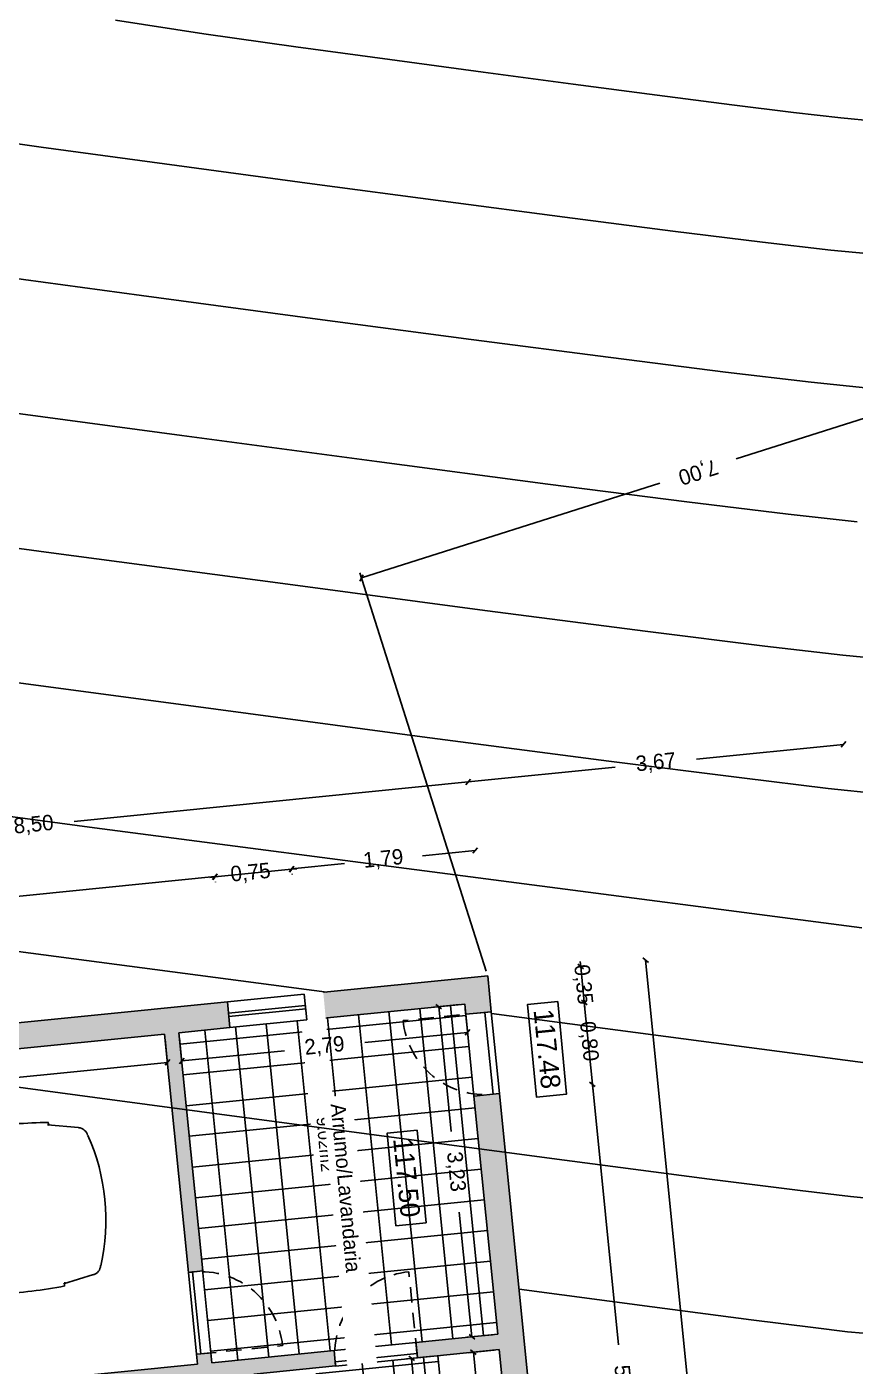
# Model space of a CAD drawing. Extents: x -85466713 to -87592, y -94413748 to -55832.
# Drawn here: x -196611.64 to -196603.58, y -55921.48 to -55908.45 of the extents above; entities that cross this region are included whole.
import ezdxf

# ---------------------------------------------------------------- set-up
doc = ezdxf.new("R2010")
doc.units = 0
doc.header["$MEASUREMENT"] = 0
doc.header["$PDMODE"] = 34
doc.header["$PDSIZE"] = 0.05
doc.linetypes.add('DASHED', pattern=[70, 50, -20])
for name, color, linetype in [('0_PROP.aux', 6, 'Continuous'), ('0_PROP.aux.cotas', 30, 'Continuous'), ('0_pROP.aux.legenda', 7, 'Continuous'), ('0_PROP.corte', 10, 'Continuous'), ('0_PROP.corte.vaos', 160, 'Continuous'), ('0_PROP.mob', 19, 'Continuous'), ('0_PROP.trama', 251, 'Continuous'), ('0_PROP.vista3', 254, 'Continuous'), ('0_PROPfinal', 4, 'Continuous'), ('CV', 8, 'Continuous'), ('CVD', 6, 'Continuous')]:
    doc.layers.add(name, color=color, linetype=linetype)
doc.styles.add('creativespace', font='GOTHIC.TTF')
doc.dimstyles.new('creativespace', dxfattribs={"dimtxt": 0.15, "dimasz": 0.05, "dimexe": 0.05, "dimexo": 0.05, "dimgap": 0.2, "dimtad": 0, "dimtoh": 1, "dimzin": 1, "dimtxsty": 'creativespace', "dimblk": 'OBLIQUE', "dimcen": 0, "dimclrd": 251, "dimclre": 256, "dimclrt": 30, "dimazin": 3, "dimtfac": 1, "dimtmove": 0, "dimatfit": 3, "dimldrblk": 'OBLIQUE', "dimfxl": 1, "dimlwd": -1, "dimlwe": -1, "dimarcsym": 0})

# ---------------------------------------------------------------- blocks, each defined once
blk = doc.blocks.new('_Oblique')
at = {"color": 0, "linetype": 'ByBlock', "lineweight": -2}
blk.add_line((-0.5, -0.5), (0.5, 0.5), dxfattribs=at)
blk = doc.blocks.new('*D97')
at = {"layer": '0_PROP.aux.cotas', "transparency": 16777216}
for p, q in [((-87795.462, -65578.082), (-87795.632, -65578.27)), ((-87793.069, -65580.248), (-87793.239, -65580.435))]:
    blk.add_line(p, q, dxfattribs=at)
at = {"layer": '0_PROP.aux.cotas', "color": 251, "transparency": 16777216}
for p, q in [((-87795.598, -65578.233), (-87794.695, -65579.051)), ((-87793.205, -65580.398), (-87794.109, -65579.581))]:
    blk.add_line(p, q, dxfattribs=at)
at = {"layer": 'DEFPOINTS', "color": 0, "transparency": 16777216}
for p in [(-87795.428, -65578.045), (-87793.035, -65580.21), (-87793.205, -65580.398)]:
    blk.add_point(p, dxfattribs=at)
at = {"layer": '0_PROP.aux.cotas', "color": 251, "transparency": 16777216, "xscale": 0.05, "yscale": 0.05, "zscale": 0.05}
for p, rotation in [((-87795.598, -65578.233), 137.856957847918), ((-87793.205, -65580.398), 317.856957847918)]:
    blk.add_blockref('_Oblique', p, dxfattribs=dict(at, rotation=rotation))
at = {"layer": '0_PROP.aux.cotas', "color": 30, "transparency": 16777216, "insert": (-87794.402, -65579.316), "char_height": 0.15, "attachment_point": 5, "rotation": 317.857, "style": 'creativespace'}
blk.add_mtext('3,23', dxfattribs=at)
blk = doc.blocks.new('*D98')
at = {"layer": '0_PROP.aux.cotas', "transparency": 16777216}
for p, q in [((-87792.958, -65580.348), (-87793.128, -65580.536)), ((-87787.654, -65585.147), (-87787.824, -65585.335))]:
    blk.add_line(p, q, dxfattribs=at)
at = {"layer": '0_PROP.aux.cotas', "color": 251, "transparency": 16777216}
for p, q in [((-87793.094, -65580.499), (-87790.732, -65582.637)), ((-87787.791, -65585.298), (-87790.153, -65583.161))]:
    blk.add_line(p, q, dxfattribs=at)
at = {"layer": 'DEFPOINTS', "color": 0, "transparency": 16777216}
for p in [(-87792.924, -65580.311), (-87787.621, -65585.11), (-87787.791, -65585.298)]:
    blk.add_point(p, dxfattribs=at)
at = {"layer": '0_PROP.aux.cotas', "color": 251, "transparency": 16777216, "xscale": 0.05, "yscale": 0.05, "zscale": 0.05}
for p, rotation in [((-87793.094, -65580.499), 137.856957847918), ((-87787.791, -65585.298), 317.856957847918)]:
    blk.add_blockref('_Oblique', p, dxfattribs=dict(at, rotation=rotation))
at = {"layer": '0_PROP.aux.cotas', "color": 30, "transparency": 16777216, "insert": (-87790.443, -65582.899), "char_height": 0.15, "attachment_point": 5, "rotation": 317.857, "style": 'creativespace'}
blk.add_mtext('7,15', dxfattribs=at)
blk = doc.blocks.new('*D101')
at = {"layer": '0_PROP.aux.cotas', "transparency": 16777216}
for p, q in [((-87795.391, -65578.079), (-87795.186, -65578.264)), ((-87797.266, -65580.151), (-87797.061, -65580.336))]:
    blk.add_line(p, q, dxfattribs=at)
at = {"layer": '0_PROP.aux.cotas', "color": 251, "transparency": 16777216}
for p, q in [((-87795.223, -65578.231), (-87795.897, -65578.975)), ((-87797.098, -65580.303), (-87796.424, -65579.558))]:
    blk.add_line(p, q, dxfattribs=at)
at = {"layer": 'DEFPOINTS', "color": 0, "transparency": 16777216}
for p in [(-87795.428, -65578.045), (-87797.303, -65580.117), (-87797.098, -65580.303)]:
    blk.add_point(p, dxfattribs=at)
at = {"layer": '0_PROP.aux.cotas', "color": 251, "transparency": 16777216, "xscale": 0.05, "yscale": 0.05, "zscale": 0.05}
for p, rotation in [((-87795.223, -65578.231), 47.85695784791795), ((-87797.098, -65580.303), 227.856957847918)]:
    blk.add_blockref('_Oblique', p, dxfattribs=dict(at, rotation=rotation))
at = {"layer": '0_PROP.aux.cotas', "color": 30, "transparency": 16777216, "insert": (-87796.161, -65579.267), "char_height": 0.15, "attachment_point": 5, "rotation": 47.857, "style": 'creativespace'}
blk.add_mtext('2,79', dxfattribs=at)
blk = doc.blocks.new('*D102')
at = {"layer": '0_PROP.aux.cotas', "transparency": 16777216}
for p, q in [((-87797.36, -65580.255), (-87797.155, -65580.44)), ((-87800.759, -65584.01), (-87800.554, -65584.196))]:
    blk.add_line(p, q, dxfattribs=at)
at = {"layer": '0_PROP.aux.cotas', "color": 251, "transparency": 16777216}
for p, q in [((-87797.192, -65580.407), (-87798.626, -65581.991)), ((-87800.591, -65584.162), (-87799.157, -65582.578))]:
    blk.add_line(p, q, dxfattribs=at)
at = {"layer": 'DEFPOINTS', "color": 0, "transparency": 16777216}
for p in [(-87797.397, -65580.221), (-87800.796, -65583.977), (-87800.591, -65584.162)]:
    blk.add_point(p, dxfattribs=at)
at = {"layer": '0_PROP.aux.cotas', "color": 251, "transparency": 16777216, "xscale": 0.05, "yscale": 0.05, "zscale": 0.05}
for p, rotation in [((-87797.192, -65580.407), 47.85695784791795), ((-87800.591, -65584.162), 227.856957847918)]:
    blk.add_blockref('_Oblique', p, dxfattribs=dict(at, rotation=rotation))
at = {"layer": '0_PROP.aux.cotas', "color": 30, "transparency": 16777216, "insert": (-87798.892, -65582.284), "char_height": 0.15, "attachment_point": 5, "rotation": 47.857, "style": 'creativespace'}
blk.add_mtext('5,07', dxfattribs=at)
blk = doc.blocks.new('*D110')
at = {"layer": '0_PROP.aux.cotas', "transparency": 16777216}
for p, q in [((-87794.591, -65582.228), (-87794.269, -65582.52)), ((-87798.255, -65586.276), (-87797.933, -65586.568))]:
    blk.add_line(p, q, dxfattribs=at)
at = {"layer": '0_PROP.aux.cotas', "color": 251, "transparency": 16777216}
for p, q in [((-87794.306, -65582.486), (-87795.874, -65584.218)), ((-87797.97, -65586.534), (-87796.402, -65584.802))]:
    blk.add_line(p, q, dxfattribs=at)
at = {"layer": 'DEFPOINTS', "color": 0, "transparency": 16777216}
for p in [(-87794.629, -65582.194), (-87798.292, -65586.243), (-87797.97, -65586.534)]:
    blk.add_point(p, dxfattribs=at)
at = {"layer": '0_PROP.aux.cotas', "color": 251, "transparency": 16777216, "xscale": 0.05, "yscale": 0.05, "zscale": 0.05}
for p, rotation in [((-87794.306, -65582.486), 47.85695784791795), ((-87797.97, -65586.534), 227.856957847918)]:
    blk.add_blockref('_Oblique', p, dxfattribs=dict(at, rotation=rotation))
at = {"layer": '0_PROP.aux.cotas', "color": 30, "transparency": 16777216, "insert": (-87796.138, -65584.51), "char_height": 0.15, "attachment_point": 5, "rotation": 47.857, "style": 'creativespace'}
blk.add_mtext('5,46', dxfattribs=at)
blk = doc.blocks.new('*D115')
at = {"layer": '0_PROP.aux.cotas', "transparency": 16777216}
for p, q in [((-87793.36, -65580.793), (-87793.533, -65580.984)), ((-87789.837, -65583.982), (-87790.009, -65584.173))]:
    blk.add_line(p, q, dxfattribs=at)
at = {"layer": '0_PROP.aux.cotas', "color": 251, "transparency": 16777216}
for p, q in [((-87793.5, -65580.947), (-87792.031, -65582.276)), ((-87789.976, -65584.136), (-87791.445, -65582.807))]:
    blk.add_line(p, q, dxfattribs=at)
at = {"layer": 'DEFPOINTS', "color": 0, "transparency": 16777216}
for p in [(-87793.327, -65580.756), (-87793.5, -65580.947), (-87789.803, -65583.945)]:
    blk.add_point(p, dxfattribs=at)
at = {"layer": '0_PROP.aux.cotas', "color": 251, "transparency": 16777216, "xscale": 0.05, "yscale": 0.05, "zscale": 0.05}
for p, rotation in [((-87793.5, -65580.947), 137.856957847918), ((-87789.976, -65584.136), 317.856957847918)]:
    blk.add_blockref('_Oblique', p, dxfattribs=dict(at, rotation=rotation))
at = {"layer": '0_PROP.aux.cotas', "color": 30, "transparency": 16777216, "insert": (-87791.738, -65582.542), "char_height": 0.15, "attachment_point": 5, "rotation": 317.857, "style": 'creativespace'}
blk.add_mtext('4,75', dxfattribs=at)
blk = doc.blocks.new('*D143')
at = {"layer": '0_PROP.aux.cotas', "color": 251, "transparency": 16777216}
for p, q in [((-87796.852, -65576.42), (-87799.438, -65579.278)), ((-87802.555, -65582.722), (-87799.969, -65579.864))]:
    blk.add_line(p, q, dxfattribs=at)
at = {"layer": 'DEFPOINTS', "color": 0, "transparency": 16777216}
for p in [(-87796.852, -65576.42), (-87802.555, -65582.722), (-87802.555, -65582.722)]:
    blk.add_point(p, dxfattribs=at)
at = {"layer": '0_PROP.aux.cotas', "color": 251, "transparency": 16777216, "xscale": 0.05, "yscale": 0.05, "zscale": 0.05}
for p, rotation in [((-87796.852, -65576.42), 47.85695784791795), ((-87802.555, -65582.722), 227.856957847918)]:
    blk.add_blockref('_Oblique', p, dxfattribs=dict(at, rotation=rotation))
at = {"layer": '0_PROP.aux.cotas', "color": 30, "transparency": 16777216, "insert": (-87799.703, -65579.571), "char_height": 0.15, "attachment_point": 5, "rotation": 47.857, "style": 'creativespace'}
blk.add_mtext('8,50', dxfattribs=at)
blk = doc.blocks.new('*D144')
at = {"layer": '0_PROP.aux.cotas', "color": 251, "transparency": 16777216}
for p, q in [((-87797.556, -65578.203), (-87797.522, -65578.166)), ((-87798.059, -65578.759), (-87797.556, -65578.203)), ((-87798.059, -65578.759), (-87798.092, -65578.796))]:
    blk.add_line(p, q, dxfattribs=at)
at = {"layer": '0_PROP.aux.cotas', "transparency": 16777216}
for p, q in [((-87797.522, -65578.234), (-87797.519, -65578.237)), ((-87798.025, -65578.79), (-87798.022, -65578.793))]:
    blk.add_line(p, q, dxfattribs=at)
at = {"layer": 'DEFPOINTS', "color": 0, "transparency": 16777216}
for p in [(-87797.559, -65578.2), (-87797.556, -65578.203), (-87798.062, -65578.756)]:
    blk.add_point(p, dxfattribs=at)
at = {"layer": '0_PROP.aux.cotas', "color": 251, "transparency": 16777216, "xscale": 0.05, "yscale": 0.05, "zscale": 0.05}
for p, rotation in [((-87797.556, -65578.203), 227.856957847918), ((-87798.059, -65578.759), 47.85695784791795)]:
    blk.add_blockref('_Oblique', p, dxfattribs=dict(at, rotation=rotation))
at = {"layer": '0_PROP.aux.cotas', "color": 30, "transparency": 16777216, "insert": (-87797.825, -65578.501), "char_height": 0.15, "attachment_point": 5, "rotation": 47.857, "style": 'creativespace'}
blk.add_mtext('0,75', dxfattribs=at)
blk = doc.blocks.new('*D145')
at = {"layer": '0_PROP.aux.cotas', "color": 251, "transparency": 16777216}
for p, q in [((-87796.355, -65576.87), (-87796.701, -65577.252)), ((-87797.559, -65578.2), (-87797.212, -65577.818))]:
    blk.add_line(p, q, dxfattribs=at)
at = {"layer": 'DEFPOINTS', "color": 0, "transparency": 16777216}
for p in [(-87796.355, -65576.87), (-87796.355, -65576.87), (-87797.559, -65578.2)]:
    blk.add_point(p, dxfattribs=at)
at = {"layer": '0_PROP.aux.cotas', "color": 251, "transparency": 16777216, "xscale": 0.05, "yscale": 0.05, "zscale": 0.05}
for p, rotation in [((-87796.355, -65576.87), 47.85695784791795), ((-87797.559, -65578.2), 227.856957847918)]:
    blk.add_blockref('_Oblique', p, dxfattribs=dict(at, rotation=rotation))
at = {"layer": '0_PROP.aux.cotas', "color": 30, "transparency": 16777216, "insert": (-87796.957, -65577.535), "char_height": 0.15, "attachment_point": 5, "rotation": 47.857, "style": 'creativespace'}
blk.add_mtext('1,79', dxfattribs=at)
blk = doc.blocks.new('*D146')
at = {"layer": '0_PROP.aux.cotas', "color": 251, "transparency": 16777216}
for p, q in [((-87798.062, -65578.756), (-87799.796, -65580.672)), ((-87802.058, -65583.172), (-87800.324, -65581.256))]:
    blk.add_line(p, q, dxfattribs=at)
at = {"layer": 'DEFPOINTS', "color": 0, "transparency": 16777216}
for p in [(-87798.062, -65578.756), (-87802.058, -65583.172), (-87802.058, -65583.172)]:
    blk.add_point(p, dxfattribs=at)
at = {"layer": '0_PROP.aux.cotas', "color": 251, "transparency": 16777216, "xscale": 0.05, "yscale": 0.05, "zscale": 0.05}
for p, rotation in [((-87798.062, -65578.756), 47.85695784791795), ((-87802.058, -65583.172), 227.856957847918)]:
    blk.add_blockref('_Oblique', p, dxfattribs=dict(at, rotation=rotation))
at = {"layer": '0_PROP.aux.cotas', "color": 30, "transparency": 16777216, "insert": (-87800.06, -65580.964), "char_height": 0.15, "attachment_point": 5, "rotation": 47.857, "style": 'creativespace'}
blk.add_mtext('5,96', dxfattribs=at)
blk = doc.blocks.new('*D148')
at = {"layer": '0_PROP.aux.cotas', "color": 251, "transparency": 16777216}
for p, q in [((-87794.39, -65573.7), (-87795.355, -65574.766)), ((-87796.852, -65576.42), (-87795.887, -65575.354))]:
    blk.add_line(p, q, dxfattribs=at)
at = {"layer": 'DEFPOINTS', "color": 0, "transparency": 16777216}
for p in [(-87794.39, -65573.7), (-87794.39, -65573.7), (-87796.852, -65576.42)]:
    blk.add_point(p, dxfattribs=at)
at = {"layer": '0_PROP.aux.cotas', "color": 251, "transparency": 16777216, "xscale": 0.05, "yscale": 0.05, "zscale": 0.05}
for p, rotation in [((-87794.39, -65573.7), 47.85695784791795), ((-87796.852, -65576.42), 227.856957847918)]:
    blk.add_blockref('_Oblique', p, dxfattribs=dict(at, rotation=rotation))
at = {"layer": '0_PROP.aux.cotas', "color": 30, "transparency": 16777216, "insert": (-87795.621, -65575.06), "char_height": 0.15, "attachment_point": 5, "rotation": 47.857, "style": 'creativespace'}
blk.add_mtext('3,67', dxfattribs=at)
blk = doc.blocks.new('*D149')
at = {"layer": '0_PROP.aux.cotas', "color": 251, "transparency": 16777216}
for p, q in [((-87794.836, -65577.018), (-87794.873, -65576.985)), ((-87794.836, -65577.018), (-87794.576, -65577.253)), ((-87794.576, -65577.253), (-87794.539, -65577.286))]:
    blk.add_line(p, q, dxfattribs=at)
at = {"layer": 'DEFPOINTS', "color": 0, "transparency": 16777216}
for p in [(-87794.836, -65577.018), (-87794.576, -65577.253), (-87794.576, -65577.253)]:
    blk.add_point(p, dxfattribs=at)
at = {"layer": '0_PROP.aux.cotas', "color": 251, "transparency": 16777216, "xscale": 0.05, "yscale": 0.05, "zscale": 0.05}
for p, rotation in [((-87794.836, -65577.018), 317.856957847918), ((-87794.576, -65577.253), 137.856957847918)]:
    blk.add_blockref('_Oblique', p, dxfattribs=dict(at, rotation=rotation))
at = {"layer": '0_PROP.aux.cotas', "color": 30, "transparency": 16777216, "insert": (-87794.706, -65577.136), "char_height": 0.15, "attachment_point": 5, "rotation": 317.857, "style": 'creativespace'}
blk.add_mtext('0,35', dxfattribs=at)
blk = doc.blocks.new('*D150')
at = {"layer": '0_PROP.aux.cotas', "color": 251, "transparency": 16777216}
for p, q in [((-87794.576, -65577.253), (-87794.613, -65577.219)), ((-87794.576, -65577.253), (-87793.983, -65577.79)), ((-87793.983, -65577.79), (-87793.946, -65577.823))]:
    blk.add_line(p, q, dxfattribs=at)
at = {"layer": 'DEFPOINTS', "color": 0, "transparency": 16777216}
for p in [(-87794.576, -65577.253), (-87793.983, -65577.79), (-87793.983, -65577.79)]:
    blk.add_point(p, dxfattribs=at)
at = {"layer": '0_PROP.aux.cotas', "color": 251, "transparency": 16777216, "xscale": 0.05, "yscale": 0.05, "zscale": 0.05}
for p, rotation in [((-87794.576, -65577.253), 317.856957847918), ((-87793.983, -65577.79), 137.856957847918)]:
    blk.add_blockref('_Oblique', p, dxfattribs=dict(at, rotation=rotation))
at = {"layer": '0_PROP.aux.cotas', "color": 30, "transparency": 16777216, "insert": (-87794.294, -65577.508), "char_height": 0.15, "attachment_point": 5, "rotation": 317.857, "style": 'creativespace'}
blk.add_mtext('0,80', dxfattribs=at)
blk = doc.blocks.new('*D151')
at = {"layer": '0_PROP.aux.cotas', "color": 251, "transparency": 16777216}
for p, q in [((-87793.983, -65577.79), (-87792.096, -65579.497)), ((-87789.624, -65581.735), (-87791.511, -65580.027))]:
    blk.add_line(p, q, dxfattribs=at)
at = {"layer": 'DEFPOINTS', "color": 0, "transparency": 16777216}
for p in [(-87793.983, -65577.79), (-87789.624, -65581.735), (-87789.624, -65581.735)]:
    blk.add_point(p, dxfattribs=at)
at = {"layer": '0_PROP.aux.cotas', "color": 251, "transparency": 16777216, "xscale": 0.05, "yscale": 0.05, "zscale": 0.05}
for p, rotation in [((-87793.983, -65577.79), 137.856957847918), ((-87789.624, -65581.735), 317.856957847918)]:
    blk.add_blockref('_Oblique', p, dxfattribs=dict(at, rotation=rotation))
at = {"layer": '0_PROP.aux.cotas', "color": 30, "transparency": 16777216, "insert": (-87791.803, -65579.762), "char_height": 0.15, "attachment_point": 5, "rotation": 317.857, "style": 'creativespace'}
blk.add_mtext('5,88', dxfattribs=at)
blk = doc.blocks.new('*D156')
at = {"layer": '0_PROP.aux.cotas', "color": 251, "transparency": 16777216}
for p, q in [((-87794.41, -65576.548), (-87788.25, -65582.122)), ((-87781.435, -65588.29), (-87787.595, -65582.715))]:
    blk.add_line(p, q, dxfattribs=at)
at = {"layer": 'DEFPOINTS', "color": 0, "transparency": 16777216}
for p in [(-87794.41, -65576.548), (-87781.435, -65588.29), (-87781.435, -65588.29)]:
    blk.add_point(p, dxfattribs=at)
at = {"layer": '0_PROP.aux.cotas', "color": 251, "transparency": 16777216, "xscale": 0.05, "yscale": 0.05, "zscale": 0.05}
for p, rotation in [((-87794.41, -65576.548), 137.856957847918), ((-87781.435, -65588.29), 317.856957847918)]:
    blk.add_blockref('_Oblique', p, dxfattribs=dict(at, rotation=rotation))
at = {"layer": '0_PROP.aux.cotas', "color": 30, "transparency": 16777216, "insert": (-87787.922, -65582.419), "char_height": 0.15, "attachment_point": 5, "rotation": 317.857, "style": 'creativespace'}
blk.add_mtext('17,50', dxfattribs=at)
blk = doc.blocks.new('*D167')
at = {"layer": '0_PROP.aux.cotas', "color": 251, "transparency": 16777216}
for p, q in [((-87795.492, -65569.711), (-87797.026, -65572.341)), ((-87798.954, -65575.647), (-87797.42, -65573.017))]:
    blk.add_line(p, q, dxfattribs=at)
at = {"layer": '0_PROP.aux.cotas', "transparency": 16777216}
for p, q in [((-87792.028, -65571.731), (-87795.535, -65569.686)), ((-87795.489, -65577.667), (-87798.997, -65575.621))]:
    blk.add_line(p, q, dxfattribs=at)
at = {"layer": 'DEFPOINTS', "color": 0, "transparency": 16777216}
for p in [(-87795.492, -65569.711), (-87791.984, -65571.757), (-87795.446, -65577.692)]:
    blk.add_point(p, dxfattribs=at)
at = {"layer": '0_PROP.aux.cotas', "color": 251, "transparency": 16777216, "xscale": 0.05, "yscale": 0.05, "zscale": 0.05}
for p, rotation in [((-87795.492, -65569.711), 59.75197543838532), ((-87798.954, -65575.647), 239.7519754383853)]:
    blk.add_blockref('_Oblique', p, dxfattribs=dict(at, rotation=rotation))
at = {"layer": '0_PROP.aux.cotas', "color": 30, "transparency": 16777216, "insert": (-87797.223, -65572.679), "char_height": 0.15, "attachment_point": 5, "rotation": 239.752, "style": 'creativespace'}
blk.add_mtext('7,00', dxfattribs=at)
blk = doc.blocks.new('20240619.EP_LA_V04s.muro')
at = {"layer": '0_PROP.trama'}
h = blk.add_hatch(color=256, dxfattribs=at)
h.dxf.hatch_style = 1
h.paths.add_polyline_path([(-87792.756, -65580.126), (-87792.868, -65580.025), (-87792.868, -65580.025), (-87792.756, -65580.126)])
h.paths.add_polyline_path([(-87792.756, -65580.126), (-87792.868, -65580.025), (-87792.868, -65580.025), (-87794.593, -65578.464), (-87794.761, -65578.649), (-87793.035, -65580.21), (-87793.572, -65580.804), (-87793.491, -65580.877), (-87793.461, -65580.904), (-87792.756, -65580.126)])
h.paths.add_polyline_path([(-87795.186, -65577.927), (-87795.446, -65577.692), (-87796.65, -65579.023), (-87796.557, -65579.107), (-87796.464, -65579.191), (-87795.428, -65578.045), (-87795.354, -65578.112)])
h = blk.add_hatch(color=256, dxfattribs=at)
h.dxf.hatch_style = 1
h.paths.add_polyline_path([(-87801.149, -65583.994), (-87800.916, -65584.205), (-87800.833, -65584.112), (-87800.749, -65584.019), (-87800.796, -65583.977), (-87797.397, -65580.221), (-87795.671, -65581.784), (-87795.619, -65581.727), (-87795.577, -65581.68), (-87795.588, -65581.67), (-87797.303, -65580.117), (-87796.968, -65579.747), (-87797.153, -65579.579)])
h.paths.add_polyline_path([(-87798.403, -65586.142), (-87798.524, -65586.032), (-87798.692, -65586.218), (-87798.46, -65586.428), (-87794.629, -65582.194), (-87793.333, -65583.367), (-87793.239, -65583.263), (-87794.535, -65582.091), (-87793.998, -65581.498), (-87794.054, -65581.446), (-87794.109, -65581.397), (-87794.911, -65582.283), (-87794.983, -65582.217), (-87795.05, -65582.291), (-87795.077, -65582.321), (-87795.005, -65582.386)])
h.paths.add_polyline_path([(-87789.121, -65583.415), (-87789.289, -65583.601), (-87787.621, -65585.11), (-87787.453, -65584.925)])
h = blk.add_hatch(color=256, dxfattribs=at)
h.dxf.hatch_style = 1
h.paths.add_polyline_path([(-87790.234, -65582.409), (-87792.756, -65580.126), (-87792.924, -65580.311), (-87790.401, -65582.594)])
at = {"layer": '0_PROP.aux', "linetype": 'DASHED', "ltscale": 0.003}
for p, q in [((-87793.491, -65580.877), (-87794.084, -65580.341)), ((-87795.05, -65582.291), (-87794.514, -65581.698))]:
    blk.add_line(p, q, dxfattribs=at)
blk.add_lwpolyline([(-87795.228, -65577.973), (-87795.765, -65578.567)], dxfattribs=at)
for centre, start, end in [((-87793.491, -65580.877), 137.857, 230.7225), ((-87795.05, -65582.291), 47.857, 140.7225)]:
    blk.add_arc(centre, 0.8, start, end, dxfattribs=at)
at = {"layer": '0_PROP.aux.cotas'}
for points in [[(-87794.774, -65577.419), (-87794.972, -65577.637), (-87794.304, -65578.248), (-87794.106, -65578.03)], [(-87794.948, -65579.263), (-87795.146, -65579.481), (-87794.478, -65580.092), (-87794.28, -65579.874)]]:
    blk.add_lwpolyline(points, close=True, dxfattribs=at)
at = {"layer": '0_PROP.corte', "linetype": 'Continuous'}
for p, q in [((-87793.461, -65580.904), (-87793.518, -65580.853)), ((-87793.998, -65581.498), (-87794.054, -65581.446))]:
    blk.add_line(p, q, dxfattribs=at)
at = {"layer": '0_PROP.corte'}
for p, q in [((-87795.671, -65581.784), (-87795.619, -65581.727)), ((-87795.077, -65582.321), (-87795.026, -65582.264))]:
    blk.add_line(p, q, dxfattribs=at)
for points in [[(-87795.186, -65577.927), (-87795.446, -65577.692), (-87796.65, -65579.023)], [(-87795.354, -65578.112), (-87795.428, -65578.045), (-87796.464, -65579.191)], [(-87795.354, -65578.112), (-87795.186, -65577.927)], [(-87795.354, -65578.112), (-87795.186, -65577.927)], [(-87794.761, -65578.649), (-87794.593, -65578.464)], [(-87794.593, -65578.464), (-87790.234, -65582.409)], [(-87793.035, -65580.21), (-87794.761, -65578.649)], [(-87796.464, -65579.191), (-87796.65, -65579.023)], [(-87797.153, -65579.579), (-87801.149, -65583.994), (-87800.916, -65584.205)], [(-87796.968, -65579.747), (-87797.153, -65579.579)], [(-87796.968, -65579.747), (-87797.303, -65580.117)], [(-87795.577, -65581.68), (-87797.303, -65580.117)], [(-87797.397, -65580.221), (-87800.796, -65583.977), (-87800.749, -65584.019)], [(-87795.671, -65581.784), (-87797.397, -65580.221)], [(-87793.572, -65580.804), (-87793.035, -65580.21)], [(-87793.461, -65580.904), (-87792.924, -65580.311)], [(-87792.924, -65580.311), (-87790.401, -65582.594), (-87790.234, -65582.409)], [(-87794.911, -65582.283), (-87794.109, -65581.397)], [(-87793.998, -65581.497), (-87794.109, -65581.397)], [(-87794.535, -65582.091), (-87793.998, -65581.497)], [(-87795.577, -65581.68), (-87795.67, -65581.784)], [(-87794.983, -65582.217), (-87795.077, -65582.321)], [(-87795.005, -65582.386), (-87795.077, -65582.321)], [(-87794.911, -65582.283), (-87794.983, -65582.217)], [(-87798.403, -65586.142), (-87795.005, -65582.386)]]:
    blk.add_lwpolyline(points, dxfattribs=at)
at = {"layer": '0_PROP.corte', "linetype": 'Continuous'}
blk.add_lwpolyline([(-87793.461, -65580.904), (-87793.572, -65580.804)], dxfattribs=at)
at = {"layer": '0_PROP.corte.vaos', "linetype": 'Continuous'}
for points in [[(-87794.593, -65578.464), (-87795.186, -65577.927), (-87795.228, -65577.973), (-87794.635, -65578.51), (-87794.593, -65578.464)], [(-87793.461, -65580.904), (-87793.491, -65580.877), (-87794.028, -65581.471), (-87793.998, -65581.498), (-87793.461, -65580.904)], [(-87795.077, -65582.321), (-87795.05, -65582.291), (-87795.644, -65581.754), (-87795.671, -65581.784), (-87795.077, -65582.321)]]:
    blk.add_lwpolyline(points, dxfattribs=at)
at = {"layer": '0_PROP.mob'}
for points in [[(-87793.327, -65580.756), (-87788.023, -65585.555)], [(-87797.65, -65581.638), (-87797.408, -65581.455)], [(-87797.663, -65581.618), (-87797.633, -65581.632)], [(-87796.497, -65582.682), (-87796.341, -65582.42)], [(-87796.476, -65582.692), (-87796.496, -65582.661)]]:
    blk.add_lwpolyline(points, dxfattribs=at)
for centre, radius, start, end in [((-87797.347, -65581.537), 0.1, 56.9646, 126.552), ((-87798.093, -65583.29), 2.005, 29.334, 66.3799), ((-87793.923, -65585.629), 5.482, 132.9379, 139.7455), ((-87796.426, -65582.37), 0.1, 329.1619, 38.7493), ((-87800.838, -65579.371), 5.482, 315.9684, 322.776)]:
    blk.add_arc(centre, radius, start, end, dxfattribs=at)
at = {"layer": '0_PROP.trama'}
for points in [[(-87795.344, -65578.121), (-87797.219, -65580.193)], [(-87793.129, -65580.314), (-87795.522, -65578.149)], [(-87795.354, -65578.112), (-87794.761, -65578.649)], [(-87795.122, -65578.323), (-87796.997, -65580.395)], [(-87793.331, -65580.537), (-87795.723, -65578.372)], [(-87794.899, -65578.524), (-87796.774, -65580.596)], [(-87793.532, -65580.759), (-87795.925, -65578.594)], [(-87794.677, -65578.725), (-87796.552, -65580.797)], [(-87793.733, -65580.982), (-87796.126, -65578.816)], [(-87794.454, -65578.927), (-87796.329, -65580.999)], [(-87793.935, -65581.204), (-87796.327, -65579.039)], [(-87794.232, -65579.128), (-87796.107, -65581.2)], [(-87794.136, -65581.426), (-87796.528, -65579.261)], [(-87794.009, -65579.329), (-87795.884, -65581.401)], [(-87794.337, -65581.649), (-87796.73, -65579.484)], [(-87793.787, -65579.53), (-87795.662, -65581.603)], [(-87794.538, -65581.871), (-87796.931, -65579.706)], [(-87793.564, -65579.732), (-87795.44, -65581.804)], [(-87794.74, -65582.094), (-87797.132, -65579.929)], [(-87793.342, -65579.933), (-87795.217, -65582.005)], [(-87793.12, -65580.134), (-87794.995, -65582.206)], [(-87793.572, -65580.804), (-87794.109, -65581.397)], [(-87795.588, -65581.67), (-87794.983, -65582.217)]]:
    blk.add_lwpolyline(points, dxfattribs=at)
at = {"layer": 'CV', "linetype": 'Continuous'}
blk.add_lwpolyline([(-87795.172, -65577.939), (-87792.073, -65575.796)], dxfattribs=at)
for points in [[(-87798.228, -65568.998, 0), (-87798.499, -65569.2, 0), (-87798.874, -65569.469, 0), (-87798.874, -65569.469, 0), (-87799.37, -65569.818, 0), (-87799.97, -65570.235, 0), (-87800.647, -65570.703, 0), (-87801.377, -65571.205, 0), (-87802.133, -65571.724, 0), (-87802.133, -65571.724, 0), (-87802.892, -65572.244, 0), (-87803.64, -65572.751, 0), (-87804.368, -65573.23, 0)], [(-87805.16, -65575.366, 0), (-87804.075, -65574.632, 0), (-87802.976, -65573.878, 0), (-87802.976, -65573.878, 0), (-87801.88, -65573.126, 0), (-87800.822, -65572.398, 0), (-87799.84, -65571.719, 0), (-87798.97, -65571.115, 0), (-87798.251, -65570.609, 0), (-87798.251, -65570.609, 0), (-87797.708, -65570.219, 0), (-87797.315, -65569.927, 0)]]:
    blk.add_polyline3d(points, dxfattribs=at)
at = {"layer": '0_PROP.aux.cotas', "color": 255, "linetype": 'ByBlock', "char_height": 0.19, "attachment_point": 5, "rotation": 317.857}
for s, insert in [('{\\C256;117.48}', (-87794.541, -65577.831)), ('{\\C256;117.50}', (-87794.715, -65579.675))]:
    blk.add_mtext(s, dxfattribs=dict(at, insert=insert))
at = {"layer": '0_PROP.aux.cotas'}
dim = blk.add_aligned_dim(p1=(-87795.446, -65577.692), p2=(-87791.984, -65571.757), distance=4.061, text='7,00', dimstyle='creativespace', dxfattribs=at)
dim.commit()
dim.dimension.update_dxf_attribs({"geometry": '*D167', "text_midpoint": (-87797.223, -65572.679)})
for p1, p2, picture, middle in [((-87796.852, -65576.42), (-87794.39, -65573.7), '*D148', (-87795.621, -65575.06)), ((-87797.559, -65578.2), (-87796.355, -65576.87), '*D145', (-87796.957, -65577.535)), ((-87798.062, -65578.756), (-87802.058, -65583.172), '*D146', (-87800.06, -65580.964))]:
    dim = blk.add_aligned_dim(p1=p1, p2=p2, distance=0, dimstyle='creativespace', dxfattribs=at)
    dim.commit()
    dim.dimension.update_dxf_attribs({"geometry": picture, "text_midpoint": middle})
for base, p1, p2, angle, picture, middle, dimtype in [((-87794.576, -65577.253), (-87794.836, -65577.018), (-87794.576, -65577.253), 317.857, '*D149', (-87794.706, -65577.136), 160), ((-87793.983, -65577.79), (-87794.576, -65577.253), (-87793.983, -65577.79), 317.857, '*D150', (-87794.294, -65577.508), 160), ((-87797.556, -65578.203), (-87798.062, -65578.756), (-87797.559, -65578.2), 47.857, '*D144', (-87797.825, -65578.501), 161)]:
    dim = blk.add_linear_dim(base=base, p1=p1, p2=p2, angle=angle, dimstyle='creativespace', dxfattribs=at)
    dim.commit()
    dim.dimension.update_dxf_attribs({"geometry": picture, "text_midpoint": middle, "dimtype": dimtype})
for base, p1, p2, picture, middle in [((-87800.591, -65584.162), (-87797.397, -65580.221), (-87800.796, -65583.977), '*D102', (-87798.892, -65582.284)), ((-87797.97, -65586.534), (-87794.629, -65582.194), (-87798.292, -65586.243), '*D110', (-87796.138, -65584.51))]:
    dim = blk.add_linear_dim(base=base, p1=p1, p2=p2, angle=47.857, dimstyle='creativespace', dxfattribs=at)
    dim.commit()
    dim.dimension.update_dxf_attribs({"geometry": picture, "text_midpoint": middle})
at = {"layer": '0_pROP.aux.legenda', "insert": (-87795.365, -65580.196), "char_height": 0.12, "width": 1.87562, "attachment_point": 9, "rotation": 317.4277, "bg_fill": 2}
blk.add_mtext('{\\fCentury Gothic|b0|i0|c0|p34;9.02m2}', dxfattribs=at)
at = {"layer": '0_PROP.aux', "linetype": 'DASHED', "ltscale": 0.003}
blk.add_arc((-87795.228, -65577.973), 0.8, 227.857, 317.857, dxfattribs=at)
at = {"layer": '0_PROP.corte.vaos'}
for points in [[(-87797.072, -65579.652), (-87796.569, -65579.096)], [(-87797.049, -65579.673), (-87796.545, -65579.117)]]:
    blk.add_lwpolyline(points, dxfattribs=at)
at = {"layer": '0_PROP.vista3'}
blk.add_lwpolyline([(-87796.464, -65579.191), (-87796.968, -65579.747), (-87797.153, -65579.579), (-87796.65, -65579.023), (-87796.464, -65579.191)], dxfattribs=at)
at = {"layer": 'CV', "linetype": 'Continuous'}
blk.add_lwpolyline([(-87801.18, -65582.095), (-87796.501, -65578.859)], dxfattribs=at)
at = {"layer": '0_pROP.aux.legenda', "insert": (-87793.371, -65581.824), "char_height": 0.145, "width": 3.22256, "attachment_point": 9, "rotation": 317.4277, "bg_fill": 2}
blk.add_mtext('\\pxql;{\\fCentury Gothic|b0|i0|c0|p34;Arrumo/Lavandaria}', dxfattribs=at)
at = {"layer": '0_PROP.aux.cotas'}
dim = blk.add_aligned_dim(p1=(-87796.852, -65576.42), p2=(-87802.555, -65582.722), distance=0, dimstyle='creativespace', dxfattribs=at)
dim.commit()
dim.dimension.update_dxf_attribs({"geometry": '*D143', "text_midpoint": (-87799.703, -65579.571)})
at = {"layer": '0_PROP.trama'}
for points in [[(-87793.285, -65580.794), (-87794.09, -65581.684)], [(-87793.421, -65580.86), (-87788.117, -65585.659)], [(-87793.622, -65581.082), (-87788.319, -65585.881)], [(-87793.823, -65581.305), (-87788.52, -65586.104)], [(-87793.823, -65581.305), (-87788.52, -65586.104)]]:
    blk.add_lwpolyline(points, dxfattribs=at)
at = {"layer": 'CV', "linetype": 'Continuous'}
for points in [[(-87803.819, -65576.032, 0), (-87802.384, -65575.047, 0), (-87801, -65574.095, 0), (-87799.719, -65573.211, 0), (-87798.592, -65572.43, 0), (-87797.67, -65571.785, 0), (-87797.67, -65571.785, 0), (-87796.987, -65571.298, 0), (-87796.509, -65570.948, 0)], [(-87803.391, -65578.888, 0), (-87801.357, -65577.491, 0), (-87799.484, -65576.201, 0), (-87797.851, -65575.074, 0), (-87796.538, -65574.163, 0), (-87796.538, -65574.163, 0), (-87795.598, -65573.504, 0), (-87794.978, -65573.061, 0), (-87794.599, -65572.78, 0)], [(-87801.536, -65579.189, 0), (-87799.367, -65577.696, 0), (-87797.48, -65576.396, 0), (-87795.972, -65575.352, 0), (-87795.972, -65575.352, 0), (-87794.904, -65574.606, 0), (-87794.213, -65574.117, 0), (-87793.805, -65573.82, 0)], [(-87790.404, -65577.817, 0), (-87790.529, -65577.909, 0), (-87790.804, -65578.104, 0), (-87791.303, -65578.452, 0), (-87792.101, -65579.004, 0), (-87792.101, -65579.004, 0), (-87793.176, -65579.746, 0)], [(-87793.06, -65574.903, 0), (-87799.249, -65579.191, 0), (-87801.715, -65580.887, 0), (-87804.398, -65582.73, 0), (-87807.189, -65584.648, 0), (-87807.189, -65584.648, 0), (-87809.985, -65586.566, 0), (-87812.691, -65588.416, 0), (-87815.22, -65590.129, 0), (-87817.482, -65591.637, 0), (-87819.39, -65592.87, 0), (-87819.39, -65592.87, 0), (-87820.811, -65593.739, 0)]]:
    blk.add_polyline3d(points, dxfattribs=at)
at = {"layer": 'CVD', "linetype": 'Continuous'}
for points in [[(-87802.887, -65576.967, 0), (-87801.179, -65575.793, 0), (-87799.602, -65574.706, 0), (-87798.221, -65573.752, 0), (-87797.104, -65572.974, 0), (-87797.104, -65572.974, 0), (-87796.293, -65572.401, 0), (-87795.744, -65572.005, 0)], [(-87791.205, -65576.779, 0), (-87791.388, -65576.914, 0), (-87791.79, -65577.2, 0), (-87792.521, -65577.709, 0), (-87793.69, -65578.518, 0), (-87793.69, -65578.518, 0), (-87795.37, -65579.676, 0), (-87797.487, -65581.132, 0), (-87799.933, -65582.814, 0)]]:
    blk.add_polyline3d(points, dxfattribs=at)
at = {"layer": '0_PROP.aux.cotas'}
for base, p1, p2, angle, picture, middle in [((-87781.435, -65588.29), (-87794.41, -65576.548), (-87781.435, -65588.29), 317.857, '*D156', (-87787.922, -65582.419)), ((-87789.624, -65581.735), (-87793.983, -65577.79), (-87789.624, -65581.735), 317.857, '*D151', (-87791.803, -65579.762)), ((-87797.098, -65580.303), (-87795.428, -65578.045), (-87797.303, -65580.117), 47.857, '*D101', (-87796.161, -65579.267)), ((-87793.5, -65580.947), (-87789.803, -65583.945), (-87793.327, -65580.756), 317.857, '*D115', (-87791.738, -65582.542))]:
    dim = blk.add_linear_dim(base=base, p1=p1, p2=p2, angle=angle, dimstyle='creativespace', dxfattribs=at)
    dim.commit()
    dim.dimension.update_dxf_attribs({"geometry": picture, "text_midpoint": middle})
for p1, p2, picture, middle in [((-87795.428, -65578.045), (-87793.035, -65580.21), '*D97', (-87794.402, -65579.316)), ((-87792.924, -65580.311), (-87787.621, -65585.11), '*D98', (-87790.443, -65582.899))]:
    dim = blk.add_aligned_dim(p1=p1, p2=p2, distance=-0.253, dimstyle='creativespace', dxfattribs=at)
    dim.commit()
    dim.dimension.update_dxf_attribs({"geometry": picture, "text_midpoint": middle})

msp = doc.modelspace()

# ---------------------------------------------------------------- block references
at = {"layer": '0_PROPfinal', "linetype": 'Continuous', "rotation": 317.8569578479464}
msp.add_blockref('20240619.EP_LA_V04s.muro', (-87507.723, -66202.984), dxfattribs=at)

doc.saveas('drawing.dxf')
